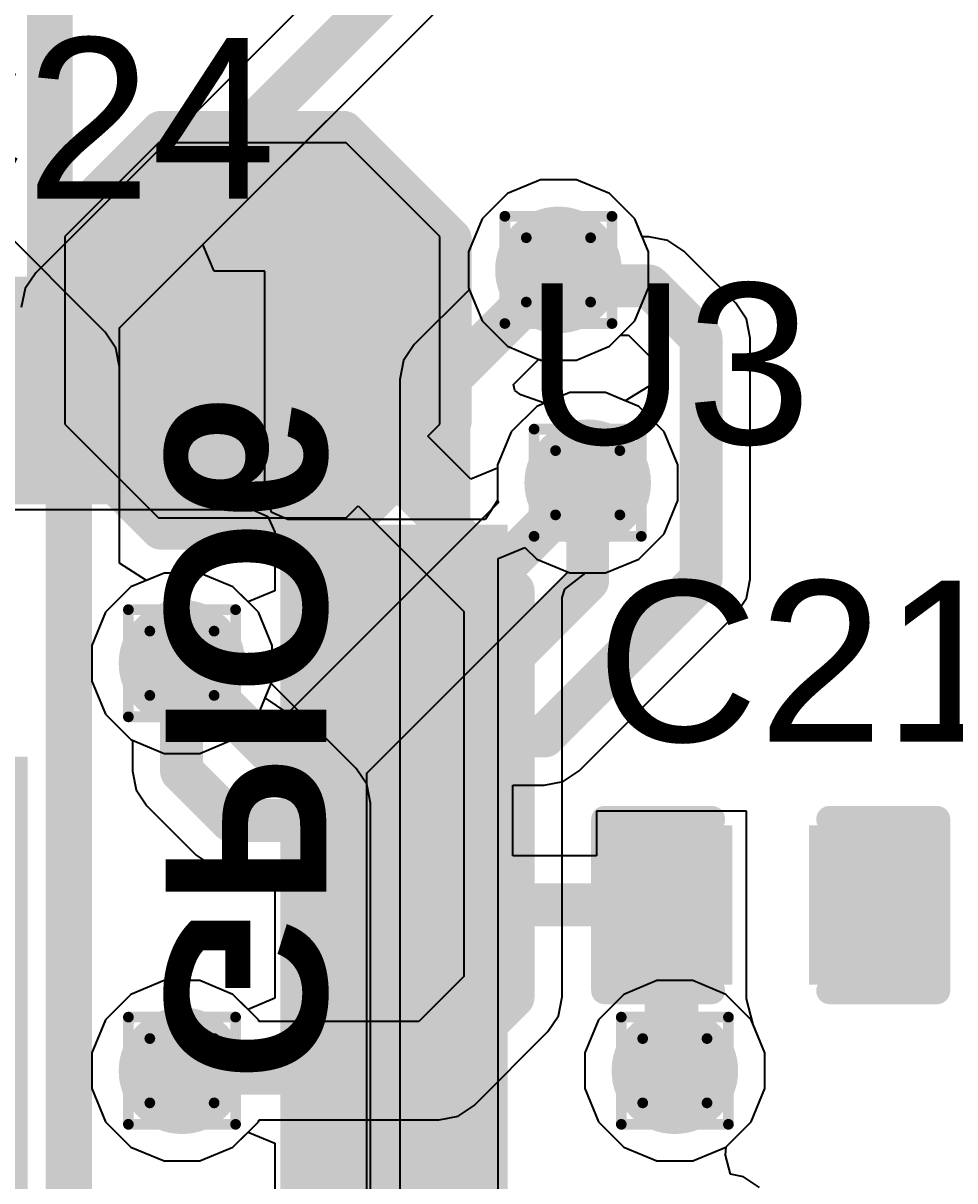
# Model space of a CAD drawing. Header units: inches. Extents: x -6 to 5433, y -4 to 5447.
# Drawn here: x 61.41 to 65.83, y 19.54 to 25.03 of the extents above; entities that cross this region are included whole.
import ezdxf

# ---------------------------------------------------------------- set-up
doc = ezdxf.new("R2010")
doc.units = ezdxf.units.IN
for name, color, linetype in [('Bottom Layer', 5, 'Continuous'), ('Bottom Overlay', 54, 'Continuous'), ('Bottom Paste', 16, 'Continuous'), ('Bottom Solder', 6, 'Continuous'), ('Dimensions', 6, 'Continuous'), ('Drill Drawing', 1, 'Continuous'), ('Ground', 16, 'Continuous'), ('Power', 76, 'Continuous'), ('Top Layer', 1, 'Continuous'), ('Top Overlay', 2, 'Continuous'), ('Top Paste', 8, 'Continuous'), ('Top Solder', 216, 'Continuous'), ('Via Holes', 16, 'Continuous')]:
    doc.layers.add(name, color=color, linetype=linetype)
doc.styles.add('Arial', font='', dxfattribs={"height": 0.2})
doc.styles.add('Arial_Bold', font='', dxfattribs={"height": 0.2})
doc.styles.get('Arial').set_extended_font_data('Arial')
doc.styles.get('Arial_Bold').set_extended_font_data('Arial', bold=True)

msp = doc.modelspace()

# ---------------------------------------------------------------- hatches: boundary and pattern name
at = {"layer": 'Bottom Layer'}
msp.add_hatch(color=5, dxfattribs=at).paths.add_polyline_path([(63.2608, 23.1935), (63.2608, 23.9555), (62.8798, 24.3365), (62.1178, 24.3365), (61.7368, 23.9555), (61.7368, 23.1935), (62.1178, 22.8125), (62.8798, 22.8125)])
h = msp.add_hatch(color=5, dxfattribs=at)
edge = h.paths.add_edge_path()
edge.add_arc((63.9498, 23.8605), 0.3, 0, 360)
h = msp.add_hatch(color=5, dxfattribs=at)
edge = h.paths.add_edge_path()
edge.add_arc((64.0885, 22.8519), 0.3, 0, 360)
h = msp.add_hatch(color=5, dxfattribs=at)
edge = h.paths.add_edge_path()
edge.add_arc((62.1654, 21.9964), 0.3, 0, 360)
h = msp.add_hatch(color=5, dxfattribs=at)
edge = h.paths.add_edge_path()
edge.add_arc((62.1654, 20.0654), 0.3, 0, 360)
h = msp.add_hatch(color=5, dxfattribs=at)
edge = h.paths.add_edge_path()
edge.add_arc((64.5016, 20.0654), 0.3, 0, 360)
at = {"layer": 'Bottom Paste'}
msp.add_hatch(color=16, dxfattribs=at).paths.add_polyline_path([(63.2608, 23.1935), (63.2608, 23.9555), (62.8798, 24.3365), (62.1178, 24.3365), (61.7368, 23.9555), (61.7368, 23.1935), (62.1178, 22.8125), (62.8798, 22.8125)])
at = {"layer": 'Bottom Solder'}
msp.add_hatch(color=6, dxfattribs=at).paths.add_polyline_path([(63.3624, 23.1427), (63.3624, 24.0063), (62.9306, 24.4381), (62.067, 24.4381), (61.6352, 24.0063), (61.6352, 23.1427), (62.067, 22.7109), (62.9306, 22.7109)])
at = {"layer": 'Ground'}
h = msp.add_hatch(color=16, dxfattribs=at)
edge = h.paths.add_edge_path()
edge.add_arc((63.9498, 23.8605), 0.3, 0, 360)
h = msp.add_hatch(color=16, dxfattribs=at)
edge = h.paths.add_edge_path()
edge.add_arc((64.0885, 22.8519), 0.3, 0, 360)
h = msp.add_hatch(color=16, dxfattribs=at)
edge = h.paths.add_edge_path()
edge.add_arc((62.1654, 21.9964), 0.3, 0, 360)
h = msp.add_hatch(color=16, dxfattribs=at)
edge = h.paths.add_edge_path()
edge.add_arc((62.1654, 20.0654), 0.3, 0, 360)
h = msp.add_hatch(color=16, dxfattribs=at)
edge = h.paths.add_edge_path()
edge.add_arc((64.5016, 20.0654), 0.3, 0, 360)
at = {"layer": 'Power'}
h = msp.add_hatch(color=76, dxfattribs=at)
edge = h.paths.add_edge_path()
edge.add_arc((63.9498, 23.8605), 0.3, 0, 360)
h = msp.add_hatch(color=76, dxfattribs=at)
edge = h.paths.add_edge_path()
edge.add_arc((64.0885, 22.8519), 0.3, 0, 360)
h = msp.add_hatch(color=76, dxfattribs=at)
edge = h.paths.add_edge_path()
edge.add_arc((62.1654, 21.9964), 0.3, 0, 360)
h = msp.add_hatch(color=76, dxfattribs=at)
edge = h.paths.add_edge_path()
edge.add_arc((62.1654, 20.0654), 0.3, 0, 360)
h = msp.add_hatch(color=76, dxfattribs=at)
edge = h.paths.add_edge_path()
edge.add_arc((64.5016, 20.0654), 0.3, 0, 360)
at = {"layer": 'Top Layer'}
h = msp.add_hatch(color=1, dxfattribs=at)
edge = h.paths.add_edge_path()
edge.add_arc((63.9498, 23.8605), 0.3, 0, 360)
for points in [[(61.6319, 23.7269), (61.6319, 22.8519), (61.4319, 22.8519), (61.4319, 23.7269)], [(62.0319, 23.7269), (62.0319, 22.8519), (61.8319, 22.8519), (61.8319, 23.7269)], [(62.4319, 23.7269), (62.4319, 22.8519), (62.2319, 22.8519), (62.2319, 23.7269)], [(63.6074, 22.3514), (62.7324, 22.3514), (62.7324, 22.5514), (63.6074, 22.5514)], [(63.6074, 21.9514), (62.7324, 21.9514), (62.7324, 22.1514), (63.6074, 22.1514)], [(63.6074, 21.5514), (62.7324, 21.5514), (62.7324, 21.7514), (63.6074, 21.7514)], [(63.6074, 21.1514), (62.7324, 21.1514), (62.7324, 21.3514), (63.6074, 21.3514)], [(64.7145, 21.1681), (64.7145, 20.5331), (64.2573, 20.5331), (64.2573, 21.1681)], [(65.6543, 21.1681), (65.6543, 20.5331), (65.1971, 20.5331), (65.1971, 21.1681)], [(63.6074, 20.7514), (62.7324, 20.7514), (62.7324, 20.9514), (63.6074, 20.9514)], [(63.6074, 20.3514), (62.7324, 20.3514), (62.7324, 20.5514), (63.6074, 20.5514)], [(63.6074, 19.9514), (62.7324, 19.9514), (62.7324, 20.1514), (63.6074, 20.1514)], [(63.6074, 19.5514), (62.7324, 19.5514), (62.7324, 19.7514), (63.6074, 19.7514)]]:
    msp.add_hatch(color=1, dxfattribs=at).paths.add_polyline_path(points)
h = msp.add_hatch(color=1, dxfattribs=at)
edge = h.paths.add_edge_path()
edge.add_arc((64.0885, 22.8519), 0.3, 0, 360)
h = msp.add_hatch(color=1, dxfattribs=at)
edge = h.paths.add_edge_path()
edge.add_arc((62.1654, 21.9964), 0.3, 0, 360)
h = msp.add_hatch(color=1, dxfattribs=at)
edge = h.paths.add_edge_path()
edge.add_arc((62.1654, 20.0654), 0.3, 0, 360)
h = msp.add_hatch(color=1, dxfattribs=at)
edge = h.paths.add_edge_path()
edge.add_arc((64.5016, 20.0654), 0.3, 0, 360)
at = {"layer": 'Top Paste'}
for points in [[(61.6319, 23.7269), (61.6319, 22.8519), (61.4319, 22.8519), (61.4319, 23.7269)], [(62.0319, 23.7269), (62.0319, 22.8519), (61.8319, 22.8519), (61.8319, 23.7269)], [(62.4319, 23.7269), (62.4319, 22.8519), (62.2319, 22.8519), (62.2319, 23.7269)], [(63.6074, 22.3514), (62.7324, 22.3514), (62.7324, 22.5514), (63.6074, 22.5514)], [(63.6074, 21.9514), (62.7324, 21.9514), (62.7324, 22.1514), (63.6074, 22.1514)], [(63.6074, 21.5514), (62.7324, 21.5514), (62.7324, 21.7514), (63.6074, 21.7514)], [(63.6074, 21.1514), (62.7324, 21.1514), (62.7324, 21.3514), (63.6074, 21.3514)], [(64.7145, 21.1681), (64.7145, 20.5331), (64.2573, 20.5331), (64.2573, 21.1681)], [(65.6543, 21.1681), (65.6543, 20.5331), (65.1971, 20.5331), (65.1971, 21.1681)], [(63.6074, 20.7514), (62.7324, 20.7514), (62.7324, 20.9514), (63.6074, 20.9514)], [(63.6074, 20.3514), (62.7324, 20.3514), (62.7324, 20.5514), (63.6074, 20.5514)], [(63.6074, 19.9514), (62.7324, 19.9514), (62.7324, 20.1514), (63.6074, 20.1514)], [(63.6074, 19.5514), (62.7324, 19.5514), (62.7324, 19.7514), (63.6074, 19.7514)]]:
    msp.add_hatch(color=8, dxfattribs=at).paths.add_polyline_path(points)
at = {"layer": 'Top Solder'}
for points in [[(61.7335, 23.8285), (61.7335, 22.7503), (61.3303, 22.7503), (61.3303, 23.8285)], [(62.1335, 23.8285), (62.1335, 22.7503), (61.7303, 22.7503), (61.7303, 23.8285)], [(62.5335, 23.8285), (62.5335, 22.7503), (62.1303, 22.7503), (62.1303, 23.8285)], [(63.709, 22.2498), (62.6308, 22.2498), (62.6308, 22.653), (63.709, 22.653)], [(63.709, 21.8498), (62.6308, 21.8498), (62.6308, 22.253), (63.709, 22.253)], [(63.709, 21.4498), (62.6308, 21.4498), (62.6308, 21.853), (63.709, 21.853)], [(61.4335, 18.1498), (58.0303, 18.1498), (58.0303, 21.553), (61.4335, 21.553)], [(63.709, 21.0498), (62.6308, 21.0498), (62.6308, 21.453), (63.709, 21.453)], [(64.7745, 21.2281), (64.7745, 20.4731), (64.1973, 20.4731), (64.1973, 21.2281)], [(65.7143, 21.2281), (65.7143, 20.4731), (65.1371, 20.4731), (65.1371, 21.2281)], [(63.709, 20.6498), (62.6308, 20.6498), (62.6308, 21.053), (63.709, 21.053)], [(63.709, 20.2498), (62.6308, 20.2498), (62.6308, 20.653), (63.709, 20.653)], [(63.709, 19.8498), (62.6308, 19.8498), (62.6308, 20.253), (63.709, 20.253)], [(63.709, 19.4498), (62.6308, 19.4498), (62.6308, 19.853), (63.709, 19.853)]]:
    msp.add_hatch(color=216, dxfattribs=at).paths.add_polyline_path(points)
at = {"layer": 'Via Holes'}
h = msp.add_hatch(color=7, dxfattribs=at)
edge = h.paths.add_edge_path()
edge.add_arc((63.9498, 23.8605), 0.15, 0, 360)
h = msp.add_hatch(color=7, dxfattribs=at)
edge = h.paths.add_edge_path()
edge.add_arc((64.0885, 22.8519), 0.15, 0, 360)
h = msp.add_hatch(color=7, dxfattribs=at)
edge = h.paths.add_edge_path()
edge.add_arc((62.1654, 21.9964), 0.15, 0, 360)
h = msp.add_hatch(color=7, dxfattribs=at)
edge = h.paths.add_edge_path()
edge.add_arc((62.1654, 20.0654), 0.15, 0, 360)
h = msp.add_hatch(color=7, dxfattribs=at)
edge = h.paths.add_edge_path()
edge.add_arc((64.5016, 20.0654), 0.15, 0, 360)

# ---------------------------------------------------------------- linework, layer by layer
at = {"layer": 'Bottom Layer'}
for p, q in [((62.0543, 24.4635), (61.6098, 24.019)), ((62.9433, 24.4635), (62.0543, 24.4635)), ((63.3878, 24.019), (62.9433, 24.4635)), ((63.8649, 24.2875), (63.7079, 24.2225)), ((64.0347, 24.2875), (63.8649, 24.2875)), ((64.1917, 24.2225), (64.0347, 24.2875)), ((63.7079, 24.2225), (63.5878, 24.1024)), ((64.3118, 24.1024), (64.1917, 24.2225)), ((63.5878, 24.1024), (63.5228, 23.9455)), ((64.3768, 23.9455), (64.3118, 24.1024)), ((61.6098, 24.019), (61.6098, 23.13)), ((63.3878, 23.13), (63.3878, 24.019)), ((63.5228, 23.9455), (63.5228, 23.7756)), ((64.3768, 23.7756), (64.3768, 23.9455)), ((63.5228, 23.7756), (63.5878, 23.6187)), ((64.3118, 23.6187), (64.3768, 23.7756)), ((63.5878, 23.6187), (63.7079, 23.4986)), ((64.1917, 23.4986), (64.3118, 23.6187)), ((63.7079, 23.4986), (63.8649, 23.4335)), ((64.0347, 23.4335), (64.1917, 23.4986)), ((63.8649, 23.4335), (64.0347, 23.4335)), ((64.0036, 23.2789), (63.8466, 23.2139)), ((64.1734, 23.2789), (64.0036, 23.2789)), ((64.3304, 23.2139), (64.1734, 23.2789)), ((63.8466, 23.2139), (63.7265, 23.0938)), ((64.4505, 23.0938), (64.3304, 23.2139)), ((61.6098, 23.13), (62.0543, 22.6855)), ((63.3303, 23.0726), (63.3878, 23.13)), ((63.5345, 22.8684), (63.3303, 23.0726)), ((63.7265, 23.0938), (63.6615, 22.9369)), ((64.5155, 22.9369), (64.4505, 23.0938)), ((63.6615, 22.9369), (63.6615, 22.921)), ((64.5155, 22.767), (64.5155, 22.9369)), ((63.6615, 22.921), (63.5345, 22.8684)), ((62.9433, 22.6855), (63.0007, 22.743)), ((63.0007, 22.743), (63.502, 22.2417)), ((64.4505, 22.6101), (64.5155, 22.767)), ((62.0543, 22.6855), (62.9433, 22.6855)), ((64.3304, 22.4899), (64.4505, 22.6101)), ((64.1734, 22.4249), (64.3304, 22.4899)), ((62.0804, 22.4234), (61.9235, 22.3584)), ((62.2503, 22.4234), (62.0804, 22.4234)), ((62.4072, 22.3584), (62.2503, 22.4234)), ((63.9802, 22.3476), (64.0804, 22.4249)), ((64.0804, 22.4249), (64.1734, 22.4249)), ((61.9235, 22.3584), (61.8034, 22.2383)), ((62.5274, 22.2383), (62.4072, 22.3584)), ((63.9681, 22.3076), (63.9802, 22.3476)), ((63.9681, 20.4155), (63.9681, 22.3076)), ((61.8034, 22.2383), (61.7384, 22.0813)), ((62.5924, 22.0813), (62.5274, 22.2383)), ((63.502, 22.2417), (63.502, 20.512)), ((61.7384, 22.0813), (61.7384, 21.9115)), ((62.5924, 21.9115), (62.5924, 22.0813)), ((61.7384, 21.9115), (61.8034, 21.7545)), ((62.5274, 21.7545), (62.5924, 21.9115)), ((61.8034, 21.7545), (61.9235, 21.6344)), ((62.4072, 21.6344), (62.5274, 21.7545)), ((61.9235, 21.6344), (62.0804, 21.5694)), ((62.2503, 21.5694), (62.4072, 21.6344)), ((62.0804, 21.5694), (62.2503, 21.5694)), ((62.0804, 20.4924), (61.9235, 20.4274)), ((62.2503, 20.4924), (62.0804, 20.4924)), ((62.4072, 20.4274), (62.2503, 20.4924)), ((63.502, 20.512), (63.2884, 20.2985)), ((64.4167, 20.4924), (64.2597, 20.4274)), ((64.5865, 20.4924), (64.4167, 20.4924)), ((64.7435, 20.4274), (64.5865, 20.4924)), ((61.9235, 20.4274), (61.8034, 20.3073)), ((62.5274, 20.3073), (62.4072, 20.4274)), ((63.9504, 20.3263), (63.9681, 20.4155)), ((64.2597, 20.4274), (64.1396, 20.3073)), ((64.8636, 20.3073), (64.7435, 20.4274)), ((61.8034, 20.3073), (61.7384, 20.1504)), ((62.531, 20.2985), (62.5274, 20.3073)), ((63.8998, 20.2507), (63.9504, 20.3263)), ((64.1396, 20.3073), (64.0746, 20.1504)), ((64.9286, 20.1504), (64.8636, 20.3073)), ((63.2884, 20.2985), (62.531, 20.2985)), ((63.5498, 19.9006), (63.8998, 20.2507)), ((61.7384, 20.1504), (61.7384, 19.9805)), ((64.0746, 20.1504), (64.0746, 19.9805)), ((64.9286, 19.9805), (64.9286, 20.1504)), ((61.7384, 19.9805), (61.8034, 19.8236)), ((64.0746, 19.9805), (64.1396, 19.8236)), ((64.8636, 19.8236), (64.9286, 19.9805)), ((63.4742, 19.8501), (63.5498, 19.9006)), ((61.8034, 19.8236), (61.9235, 19.7034)), ((62.4072, 19.7034), (62.5274, 19.8236)), ((62.5274, 19.8236), (62.531, 19.8323)), ((62.531, 19.8323), (63.385, 19.8323)), ((63.385, 19.8323), (63.4742, 19.8501)), ((64.1396, 19.8236), (64.2597, 19.7034)), ((64.7435, 19.7034), (64.8636, 19.8236)), ((61.9235, 19.7034), (62.0804, 19.6384)), ((62.2503, 19.6384), (62.4072, 19.7034)), ((64.2597, 19.7034), (64.4167, 19.6384)), ((64.5865, 19.6384), (64.7435, 19.7034)), ((62.0804, 19.6384), (62.2503, 19.6384)), ((64.4167, 19.6384), (64.5865, 19.6384))]:
    msp.add_line(p, q, dxfattribs=at)
for points in [[(62.4988, 23.5745, 0.2032, 0.2032, 0), (63.735, 22.3383, 0.2032, 0.2032, 0)], [(63.735, 20.4155, 0.2032, 0.2032, 0), (63.735, 22.3383, 0.2032, 0.2032, 0)], [(63.385, 20.0654, 0.2032, 0.2032, 0), (63.735, 20.4155, 0.2032, 0.2032, 0)], [(62.1654, 20.0654, 0.2032, 0.2032, 0), (63.385, 20.0654, 0.2032, 0.2032, 0)]]:
    msp.add_lwpolyline(points, format="xyseb", dxfattribs=at)
for points in [[(62.448, 23.5745, 0.1016, 0.1016, 1), (62.5496, 23.5745, 0.1016, 0.1016, 1)], [(63.6842, 22.3383, 0.1016, 0.1016, 1), (63.7858, 22.3383, 0.1016, 0.1016, 1)], [(63.6842, 22.3383, 0.1016, 0.1016, 1), (63.7858, 22.3383, 0.1016, 0.1016, 1)], [(63.6842, 20.4155, 0.1016, 0.1016, 1), (63.7858, 20.4155, 0.1016, 0.1016, 1)], [(63.6842, 20.4155, 0.1016, 0.1016, 1), (63.7858, 20.4155, 0.1016, 0.1016, 1)], [(62.1146, 20.0654, 0.1016, 0.1016, 1), (62.2162, 20.0654, 0.1016, 0.1016, 1)], [(63.3342, 20.0654, 0.1016, 0.1016, 1), (63.4358, 20.0654, 0.1016, 0.1016, 1)], [(63.3342, 20.0654, 0.1016, 0.1016, 1), (63.4358, 20.0654, 0.1016, 0.1016, 1)]]:
    msp.add_lwpolyline(points, format="xyseb", close=True, dxfattribs=at)
at = {"layer": 'Bottom Overlay'}
for points in [[(61.559, 24.0063, 0.2, 0.2, 0), (62.067, 24.5143, 0.2, 0.2, 0)], [(62.067, 24.5143, 0.2, 0.2, 0), (62.9306, 24.5143, 0.2, 0.2, 0)], [(62.9306, 24.5143, 0.2, 0.2, 0), (63.4386, 24.0063, 0.2, 0.2, 0)], [(61.559, 23.1427, 0.2, 0.2, 0), (61.559, 24.0063, 0.2, 0.2, 0)], [(63.4386, 23.1427, 0.2, 0.2, 0), (63.4386, 24.0063, 0.2, 0.2, 0)], [(61.559, 23.1427, 0.2, 0.2, 0), (62.067, 22.6347, 0.2, 0.2, 0)], [(62.9306, 22.6347, 0.2, 0.2, 0), (63.4386, 23.1427, 0.2, 0.2, 0)], [(62.067, 22.6347, 0.2, 0.2, 0), (62.9306, 22.6347, 0.2, 0.2, 0)]]:
    msp.add_lwpolyline(points, format="xyseb", dxfattribs=at)
for points in [[(62.017, 24.5143, 0.1, 0.1, 1), (62.117, 24.5143, 0.1, 0.1, 1)], [(62.017, 24.5143, 0.1, 0.1, 1), (62.117, 24.5143, 0.1, 0.1, 1)], [(62.8806, 24.5143, 0.1, 0.1, 1), (62.9806, 24.5143, 0.1, 0.1, 1)], [(62.8806, 24.5143, 0.1, 0.1, 1), (62.9806, 24.5143, 0.1, 0.1, 1)], [(61.509, 24.0063, 0.1, 0.1, 1), (61.609, 24.0063, 0.1, 0.1, 1)], [(61.509, 24.0063, 0.1, 0.1, 1), (61.609, 24.0063, 0.1, 0.1, 1)], [(63.3886, 24.0063, 0.1, 0.1, 1), (63.4886, 24.0063, 0.1, 0.1, 1)], [(63.3886, 24.0063, 0.1, 0.1, 1), (63.4886, 24.0063, 0.1, 0.1, 1)], [(61.509, 23.1427, 0.1, 0.1, 1), (61.609, 23.1427, 0.1, 0.1, 1)], [(61.509, 23.1427, 0.1, 0.1, 1), (61.609, 23.1427, 0.1, 0.1, 1)], [(63.3886, 23.1427, 0.1, 0.1, 1), (63.4886, 23.1427, 0.1, 0.1, 1)], [(63.3886, 23.1427, 0.1, 0.1, 1), (63.4886, 23.1427, 0.1, 0.1, 1)], [(62.017, 22.6347, 0.1, 0.1, 1), (62.117, 22.6347, 0.1, 0.1, 1)], [(62.017, 22.6347, 0.1, 0.1, 1), (62.117, 22.6347, 0.1, 0.1, 1)], [(62.8806, 22.6347, 0.1, 0.1, 1), (62.9806, 22.6347, 0.1, 0.1, 1)], [(62.8806, 22.6347, 0.1, 0.1, 1), (62.9806, 22.6347, 0.1, 0.1, 1)]]:
    msp.add_lwpolyline(points, format="xyseb", close=True, dxfattribs=at)
at = {"layer": 'Dimensions'}
msp.add_lwpolyline([(61.5832, 0.9965, 0.127, 0.127, 0), (61.5832, 29.995, 0.127, 0.127, 0)], format="xyseb", dxfattribs=at)
at = {"layer": 'Drill Drawing'}
for points in [[(63.6958, 24.1145, 0.0508, 0.0508, 0), (64.2038, 24.1145, 0.0508, 0.0508, 0)], [(63.6958, 23.6065, 0.0508, 0.0508, 0), (63.6958, 24.1145, 0.0508, 0.0508, 0)], [(64.2038, 23.6065, 0.0508, 0.0508, 0), (64.2038, 24.1145, 0.0508, 0.0508, 0)], [(63.7974, 24.0129, 0.0508, 0.0508, 0), (64.1022, 24.0129, 0.0508, 0.0508, 0)], [(63.7974, 23.7081, 0.0508, 0.0508, 0), (63.7974, 24.0129, 0.0508, 0.0508, 0)], [(64.1022, 23.7081, 0.0508, 0.0508, 0), (64.1022, 24.0129, 0.0508, 0.0508, 0)], [(63.7974, 23.7081, 0.0508, 0.0508, 0), (64.1022, 23.7081, 0.0508, 0.0508, 0)], [(63.6958, 23.6065, 0.0508, 0.0508, 0), (64.2038, 23.6065, 0.0508, 0.0508, 0)], [(63.8345, 23.1059, 0.0508, 0.0508, 0), (64.3425, 23.1059, 0.0508, 0.0508, 0)], [(63.8345, 22.5979, 0.0508, 0.0508, 0), (63.8345, 23.1059, 0.0508, 0.0508, 0)], [(64.3425, 22.5979, 0.0508, 0.0508, 0), (64.3425, 23.1059, 0.0508, 0.0508, 0)], [(63.9361, 23.0043, 0.0508, 0.0508, 0), (64.2409, 23.0043, 0.0508, 0.0508, 0)], [(63.9361, 22.6995, 0.0508, 0.0508, 0), (63.9361, 23.0043, 0.0508, 0.0508, 0)], [(64.2409, 22.6995, 0.0508, 0.0508, 0), (64.2409, 23.0043, 0.0508, 0.0508, 0)], [(63.9361, 22.6995, 0.0508, 0.0508, 0), (64.2409, 22.6995, 0.0508, 0.0508, 0)], [(63.8345, 22.5979, 0.0508, 0.0508, 0), (64.3425, 22.5979, 0.0508, 0.0508, 0)], [(61.9114, 22.2504, 0.0508, 0.0508, 0), (62.4194, 22.2504, 0.0508, 0.0508, 0)], [(61.9114, 21.7424, 0.0508, 0.0508, 0), (61.9114, 22.2504, 0.0508, 0.0508, 0)], [(62.4194, 21.7424, 0.0508, 0.0508, 0), (62.4194, 22.2504, 0.0508, 0.0508, 0)], [(62.013, 22.1488, 0.0508, 0.0508, 0), (62.3178, 22.1488, 0.0508, 0.0508, 0)], [(62.013, 21.844, 0.0508, 0.0508, 0), (62.013, 22.1488, 0.0508, 0.0508, 0)], [(62.3178, 21.844, 0.0508, 0.0508, 0), (62.3178, 22.1488, 0.0508, 0.0508, 0)], [(62.013, 21.844, 0.0508, 0.0508, 0), (62.3178, 21.844, 0.0508, 0.0508, 0)], [(61.9114, 21.7424, 0.0508, 0.0508, 0), (62.4194, 21.7424, 0.0508, 0.0508, 0)], [(61.9114, 20.3194, 0.0508, 0.0508, 0), (62.4194, 20.3194, 0.0508, 0.0508, 0)], [(61.9114, 19.8114, 0.0508, 0.0508, 0), (61.9114, 20.3194, 0.0508, 0.0508, 0)], [(62.4194, 19.8114, 0.0508, 0.0508, 0), (62.4194, 20.3194, 0.0508, 0.0508, 0)], [(64.2476, 20.3194, 0.0508, 0.0508, 0), (64.7556, 20.3194, 0.0508, 0.0508, 0)], [(64.2476, 19.8114, 0.0508, 0.0508, 0), (64.2476, 20.3194, 0.0508, 0.0508, 0)], [(64.7556, 19.8114, 0.0508, 0.0508, 0), (64.7556, 20.3194, 0.0508, 0.0508, 0)], [(62.013, 20.2178, 0.0508, 0.0508, 0), (62.3178, 20.2178, 0.0508, 0.0508, 0)], [(62.013, 19.913, 0.0508, 0.0508, 0), (62.013, 20.2178, 0.0508, 0.0508, 0)], [(62.3178, 19.913, 0.0508, 0.0508, 0), (62.3178, 20.2178, 0.0508, 0.0508, 0)], [(64.3492, 20.2178, 0.0508, 0.0508, 0), (64.654, 20.2178, 0.0508, 0.0508, 0)], [(64.3492, 19.913, 0.0508, 0.0508, 0), (64.3492, 20.2178, 0.0508, 0.0508, 0)], [(64.654, 19.913, 0.0508, 0.0508, 0), (64.654, 20.2178, 0.0508, 0.0508, 0)], [(62.013, 19.913, 0.0508, 0.0508, 0), (62.3178, 19.913, 0.0508, 0.0508, 0)], [(64.3492, 19.913, 0.0508, 0.0508, 0), (64.654, 19.913, 0.0508, 0.0508, 0)], [(61.9114, 19.8114, 0.0508, 0.0508, 0), (62.4194, 19.8114, 0.0508, 0.0508, 0)], [(64.2476, 19.8114, 0.0508, 0.0508, 0), (64.7556, 19.8114, 0.0508, 0.0508, 0)]]:
    msp.add_lwpolyline(points, format="xyseb", dxfattribs=at)
for points in [[(63.6831, 24.1145, 0.0254, 0.0254, 1), (63.7085, 24.1145, 0.0254, 0.0254, 1)], [(63.6831, 24.1145, 0.0254, 0.0254, 1), (63.7085, 24.1145, 0.0254, 0.0254, 1)], [(64.1911, 24.1145, 0.0254, 0.0254, 1), (64.2165, 24.1145, 0.0254, 0.0254, 1)], [(64.1911, 24.1145, 0.0254, 0.0254, 1), (64.2165, 24.1145, 0.0254, 0.0254, 1)], [(63.7847, 24.0129, 0.0254, 0.0254, 1), (63.8101, 24.0129, 0.0254, 0.0254, 1)], [(63.7847, 24.0129, 0.0254, 0.0254, 1), (63.8101, 24.0129, 0.0254, 0.0254, 1)], [(64.0895, 24.0129, 0.0254, 0.0254, 1), (64.1149, 24.0129, 0.0254, 0.0254, 1)], [(64.0895, 24.0129, 0.0254, 0.0254, 1), (64.1149, 24.0129, 0.0254, 0.0254, 1)], [(63.7847, 23.7081, 0.0254, 0.0254, 1), (63.8101, 23.7081, 0.0254, 0.0254, 1)], [(63.7847, 23.7081, 0.0254, 0.0254, 1), (63.8101, 23.7081, 0.0254, 0.0254, 1)], [(64.0895, 23.7081, 0.0254, 0.0254, 1), (64.1149, 23.7081, 0.0254, 0.0254, 1)], [(64.0895, 23.7081, 0.0254, 0.0254, 1), (64.1149, 23.7081, 0.0254, 0.0254, 1)], [(63.6831, 23.6065, 0.0254, 0.0254, 1), (63.7085, 23.6065, 0.0254, 0.0254, 1)], [(63.6831, 23.6065, 0.0254, 0.0254, 1), (63.7085, 23.6065, 0.0254, 0.0254, 1)], [(64.1911, 23.6065, 0.0254, 0.0254, 1), (64.2165, 23.6065, 0.0254, 0.0254, 1)], [(64.1911, 23.6065, 0.0254, 0.0254, 1), (64.2165, 23.6065, 0.0254, 0.0254, 1)], [(63.8218, 23.1059, 0.0254, 0.0254, 1), (63.8472, 23.1059, 0.0254, 0.0254, 1)], [(63.8218, 23.1059, 0.0254, 0.0254, 1), (63.8472, 23.1059, 0.0254, 0.0254, 1)], [(64.3298, 23.1059, 0.0254, 0.0254, 1), (64.3552, 23.1059, 0.0254, 0.0254, 1)], [(64.3298, 23.1059, 0.0254, 0.0254, 1), (64.3552, 23.1059, 0.0254, 0.0254, 1)], [(63.9234, 23.0043, 0.0254, 0.0254, 1), (63.9488, 23.0043, 0.0254, 0.0254, 1)], [(63.9234, 23.0043, 0.0254, 0.0254, 1), (63.9488, 23.0043, 0.0254, 0.0254, 1)], [(64.2282, 23.0043, 0.0254, 0.0254, 1), (64.2536, 23.0043, 0.0254, 0.0254, 1)], [(64.2282, 23.0043, 0.0254, 0.0254, 1), (64.2536, 23.0043, 0.0254, 0.0254, 1)], [(63.9234, 22.6995, 0.0254, 0.0254, 1), (63.9488, 22.6995, 0.0254, 0.0254, 1)], [(63.9234, 22.6995, 0.0254, 0.0254, 1), (63.9488, 22.6995, 0.0254, 0.0254, 1)], [(64.2282, 22.6995, 0.0254, 0.0254, 1), (64.2536, 22.6995, 0.0254, 0.0254, 1)], [(64.2282, 22.6995, 0.0254, 0.0254, 1), (64.2536, 22.6995, 0.0254, 0.0254, 1)], [(63.8218, 22.5979, 0.0254, 0.0254, 1), (63.8472, 22.5979, 0.0254, 0.0254, 1)], [(63.8218, 22.5979, 0.0254, 0.0254, 1), (63.8472, 22.5979, 0.0254, 0.0254, 1)], [(64.3298, 22.5979, 0.0254, 0.0254, 1), (64.3552, 22.5979, 0.0254, 0.0254, 1)], [(64.3298, 22.5979, 0.0254, 0.0254, 1), (64.3552, 22.5979, 0.0254, 0.0254, 1)], [(61.8987, 22.2504, 0.0254, 0.0254, 1), (61.9241, 22.2504, 0.0254, 0.0254, 1)], [(61.8987, 22.2504, 0.0254, 0.0254, 1), (61.9241, 22.2504, 0.0254, 0.0254, 1)], [(62.4067, 22.2504, 0.0254, 0.0254, 1), (62.4321, 22.2504, 0.0254, 0.0254, 1)], [(62.4067, 22.2504, 0.0254, 0.0254, 1), (62.4321, 22.2504, 0.0254, 0.0254, 1)], [(62.0003, 22.1488, 0.0254, 0.0254, 1), (62.0257, 22.1488, 0.0254, 0.0254, 1)], [(62.0003, 22.1488, 0.0254, 0.0254, 1), (62.0257, 22.1488, 0.0254, 0.0254, 1)], [(62.3051, 22.1488, 0.0254, 0.0254, 1), (62.3305, 22.1488, 0.0254, 0.0254, 1)], [(62.3051, 22.1488, 0.0254, 0.0254, 1), (62.3305, 22.1488, 0.0254, 0.0254, 1)], [(62.0003, 21.844, 0.0254, 0.0254, 1), (62.0257, 21.844, 0.0254, 0.0254, 1)], [(62.0003, 21.844, 0.0254, 0.0254, 1), (62.0257, 21.844, 0.0254, 0.0254, 1)], [(62.3051, 21.844, 0.0254, 0.0254, 1), (62.3305, 21.844, 0.0254, 0.0254, 1)], [(62.3051, 21.844, 0.0254, 0.0254, 1), (62.3305, 21.844, 0.0254, 0.0254, 1)], [(61.8987, 21.7424, 0.0254, 0.0254, 1), (61.9241, 21.7424, 0.0254, 0.0254, 1)], [(61.8987, 21.7424, 0.0254, 0.0254, 1), (61.9241, 21.7424, 0.0254, 0.0254, 1)], [(62.4067, 21.7424, 0.0254, 0.0254, 1), (62.4321, 21.7424, 0.0254, 0.0254, 1)], [(62.4067, 21.7424, 0.0254, 0.0254, 1), (62.4321, 21.7424, 0.0254, 0.0254, 1)], [(61.8987, 20.3194, 0.0254, 0.0254, 1), (61.9241, 20.3194, 0.0254, 0.0254, 1)], [(61.8987, 20.3194, 0.0254, 0.0254, 1), (61.9241, 20.3194, 0.0254, 0.0254, 1)], [(62.4067, 20.3194, 0.0254, 0.0254, 1), (62.4321, 20.3194, 0.0254, 0.0254, 1)], [(62.4067, 20.3194, 0.0254, 0.0254, 1), (62.4321, 20.3194, 0.0254, 0.0254, 1)], [(64.2349, 20.3194, 0.0254, 0.0254, 1), (64.2603, 20.3194, 0.0254, 0.0254, 1)], [(64.2349, 20.3194, 0.0254, 0.0254, 1), (64.2603, 20.3194, 0.0254, 0.0254, 1)], [(64.7429, 20.3194, 0.0254, 0.0254, 1), (64.7683, 20.3194, 0.0254, 0.0254, 1)], [(64.7429, 20.3194, 0.0254, 0.0254, 1), (64.7683, 20.3194, 0.0254, 0.0254, 1)], [(62.0003, 20.2178, 0.0254, 0.0254, 1), (62.0257, 20.2178, 0.0254, 0.0254, 1)], [(62.0003, 20.2178, 0.0254, 0.0254, 1), (62.0257, 20.2178, 0.0254, 0.0254, 1)], [(62.3051, 20.2178, 0.0254, 0.0254, 1), (62.3305, 20.2178, 0.0254, 0.0254, 1)], [(62.3051, 20.2178, 0.0254, 0.0254, 1), (62.3305, 20.2178, 0.0254, 0.0254, 1)], [(64.3365, 20.2178, 0.0254, 0.0254, 1), (64.3619, 20.2178, 0.0254, 0.0254, 1)], [(64.3365, 20.2178, 0.0254, 0.0254, 1), (64.3619, 20.2178, 0.0254, 0.0254, 1)], [(64.6413, 20.2178, 0.0254, 0.0254, 1), (64.6667, 20.2178, 0.0254, 0.0254, 1)], [(64.6413, 20.2178, 0.0254, 0.0254, 1), (64.6667, 20.2178, 0.0254, 0.0254, 1)], [(62.0003, 19.913, 0.0254, 0.0254, 1), (62.0257, 19.913, 0.0254, 0.0254, 1)], [(62.0003, 19.913, 0.0254, 0.0254, 1), (62.0257, 19.913, 0.0254, 0.0254, 1)], [(62.3051, 19.913, 0.0254, 0.0254, 1), (62.3305, 19.913, 0.0254, 0.0254, 1)], [(62.3051, 19.913, 0.0254, 0.0254, 1), (62.3305, 19.913, 0.0254, 0.0254, 1)], [(64.3365, 19.913, 0.0254, 0.0254, 1), (64.3619, 19.913, 0.0254, 0.0254, 1)], [(64.3365, 19.913, 0.0254, 0.0254, 1), (64.3619, 19.913, 0.0254, 0.0254, 1)], [(64.6413, 19.913, 0.0254, 0.0254, 1), (64.6667, 19.913, 0.0254, 0.0254, 1)], [(64.6413, 19.913, 0.0254, 0.0254, 1), (64.6667, 19.913, 0.0254, 0.0254, 1)], [(61.8987, 19.8114, 0.0254, 0.0254, 1), (61.9241, 19.8114, 0.0254, 0.0254, 1)], [(61.8987, 19.8114, 0.0254, 0.0254, 1), (61.9241, 19.8114, 0.0254, 0.0254, 1)], [(62.4067, 19.8114, 0.0254, 0.0254, 1), (62.4321, 19.8114, 0.0254, 0.0254, 1)], [(62.4067, 19.8114, 0.0254, 0.0254, 1), (62.4321, 19.8114, 0.0254, 0.0254, 1)], [(64.2349, 19.8114, 0.0254, 0.0254, 1), (64.2603, 19.8114, 0.0254, 0.0254, 1)], [(64.2349, 19.8114, 0.0254, 0.0254, 1), (64.2603, 19.8114, 0.0254, 0.0254, 1)], [(64.7429, 19.8114, 0.0254, 0.0254, 1), (64.7683, 19.8114, 0.0254, 0.0254, 1)], [(64.7429, 19.8114, 0.0254, 0.0254, 1), (64.7683, 19.8114, 0.0254, 0.0254, 1)]]:
    msp.add_lwpolyline(points, format="xyseb", close=True, dxfattribs=at)
at = {"layer": 'Ground'}
for p, q in [((63.146, 25.5214), (61.4719, 23.8474)), ((61.8698, 23.586), (63.5659, 25.2821)), ((63.8649, 24.2875), (63.7079, 24.2225)), ((64.0347, 24.2875), (63.8649, 24.2875)), ((64.1917, 24.2225), (64.0347, 24.2875)), ((63.7079, 24.2225), (63.5878, 24.1024)), ((64.3118, 24.1024), (64.1917, 24.2225)), ((63.5878, 24.1024), (63.5228, 23.9455)), ((64.3768, 23.9455), (64.3118, 24.1024)), ((63.5228, 23.9455), (63.5228, 23.7756)), ((64.3768, 23.7756), (64.3768, 23.9455)), ((61.4719, 23.8474), (61.4214, 23.7717)), ((61.4214, 23.7717), (61.4037, 23.6825)), ((63.5264, 23.7668), (63.266, 23.5064)), ((63.5228, 23.7756), (63.5264, 23.7668)), ((64.3118, 23.6187), (64.3768, 23.7756)), ((64.1917, 23.4986), (64.3118, 23.6187)), ((61.8698, 22.4707), (61.8698, 23.586)), ((63.266, 23.5064), (63.2155, 23.4307)), ((64.0347, 23.4335), (64.1917, 23.4986)), ((63.2155, 23.4307), (63.1977, 23.3415)), ((63.7369, 23.318), (63.8561, 23.4372)), ((63.8561, 23.4372), (63.8649, 23.4335)), ((63.8649, 23.4335), (64.0347, 23.4335)), ((63.1977, 23.3415), (63.1977, 12.7309)), ((63.7425, 23.2894), (63.7369, 23.318)), ((63.7708, 23.269), (63.7425, 23.2894)), ((63.884, 23.2294), (63.7708, 23.269)), ((64.0036, 23.2789), (63.884, 23.2294)), ((64.1734, 23.2789), (64.0036, 23.2789)), ((64.3304, 23.2139), (64.1734, 23.2789)), ((64.4505, 23.0938), (64.3304, 23.2139)), ((64.5155, 22.9369), (64.4505, 23.0938)), ((64.5155, 22.767), (64.5155, 22.9369)), ((64.4505, 22.6101), (64.5155, 22.767)), ((64.3304, 22.4899), (64.4505, 22.6101)), ((63.6639, 22.4931), (63.7909, 22.5457)), ((63.7909, 22.5457), (63.8466, 22.4899)), ((61.9968, 22.3888), (61.8698, 22.4707)), ((63.6639, 18.7688), (63.6639, 22.4931)), ((63.8466, 22.4899), (64.0036, 22.4249)), ((64.1734, 22.4249), (64.3304, 22.4899)), ((62.0804, 22.4234), (61.9968, 22.3888)), ((62.2503, 22.4234), (62.0804, 22.4234)), ((62.4072, 22.3584), (62.2503, 22.4234)), ((64.0036, 22.4249), (64.1734, 22.4249)), ((62.5274, 22.2383), (62.4072, 22.3584)), ((62.5924, 22.0813), (62.5274, 22.2383)), ((62.5924, 21.9115), (62.5924, 22.0813)), ((62.5881, 21.9011), (62.5924, 21.9115)), ((62.9908, 21.4984), (62.5881, 21.9011)), ((63.0413, 21.4227), (62.9908, 21.4984)), ((63.0591, 21.3336), (63.0413, 21.4227)), ((63.0591, 12.7959), (63.0591, 21.3336)), ((64.4167, 20.4924), (64.2597, 20.4274)), ((64.5865, 20.4924), (64.4167, 20.4924)), ((64.7435, 20.4274), (64.5865, 20.4924)), ((64.2597, 20.4274), (64.1396, 20.3073)), ((64.8636, 20.3073), (64.7435, 20.4274)), ((64.1396, 20.3073), (64.0746, 20.1504)), ((64.9286, 20.1504), (64.8636, 20.3073)), ((64.0746, 20.1504), (64.0746, 19.9805)), ((64.9286, 19.9805), (64.9286, 20.1504)), ((64.0746, 19.9805), (64.1396, 19.8236)), ((64.8636, 19.8236), (64.9286, 19.9805)), ((64.1396, 19.8236), (64.2597, 19.7034)), ((64.7435, 19.7034), (64.8636, 19.8236)), ((64.2597, 19.7034), (64.4167, 19.6384)), ((64.5865, 19.6384), (64.7435, 19.7034)), ((64.4167, 19.6384), (64.5865, 19.6384))]:
    msp.add_line(p, q, dxfattribs=at)
for points in [[(61.6368, 23.6825, 0.2032, 0.2032, 0), (63.4694, 25.5152, 0.2032, 0.2032, 0)], [(63.4308, 23.3415, 0.2032, 0.2032, 0), (63.9498, 23.8605, 0.2032, 0.2032, 0)], [(61.6368, 17.8054, 0.2032, 0.2032, 0), (61.6368, 23.6825, 0.2032, 0.2032, 0)], [(63.4308, 12.5255, 0.2032, 0.2032, 0), (63.4308, 23.3415, 0.2032, 0.2032, 0)], [(62.1654, 21.9942, 0.2032, 0.2032, 0), (62.1654, 21.9964, 0.2032, 0.2032, 0)], [(62.1654, 21.9942, 0.2032, 0.2032, 0), (62.826, 21.3336, 0.2032, 0.2032, 0)], [(62.826, 12.6683, 0.2032, 0.2032, 0), (62.826, 21.3336, 0.2032, 0.2032, 0)]]:
    msp.add_lwpolyline(points, format="xyseb", dxfattribs=at)
for points in [[(63.899, 23.8605, 0.1016, 0.1016, 1), (64.0006, 23.8605, 0.1016, 0.1016, 1)], [(61.586, 23.6825, 0.1016, 0.1016, 1), (61.6876, 23.6825, 0.1016, 0.1016, 1)], [(61.586, 23.6825, 0.1016, 0.1016, 1), (61.6876, 23.6825, 0.1016, 0.1016, 1)], [(63.38, 23.3415, 0.1016, 0.1016, 1), (63.4816, 23.3415, 0.1016, 0.1016, 1)], [(63.38, 23.3415, 0.1016, 0.1016, 1), (63.4816, 23.3415, 0.1016, 0.1016, 1)], [(62.1146, 21.9964, 0.1016, 0.1016, 1), (62.2162, 21.9964, 0.1016, 0.1016, 1)], [(62.1146, 21.9942, 0.1016, 0.1016, 1), (62.2162, 21.9942, 0.1016, 0.1016, 1)], [(62.1146, 21.9942, 0.1016, 0.1016, 1), (62.2162, 21.9942, 0.1016, 0.1016, 1)], [(62.7752, 21.3336, 0.1016, 0.1016, 1), (62.8768, 21.3336, 0.1016, 0.1016, 1)], [(62.7752, 21.3336, 0.1016, 0.1016, 1), (62.8768, 21.3336, 0.1016, 0.1016, 1)]]:
    msp.add_lwpolyline(points, format="xyseb", close=True, dxfattribs=at)
at = {"layer": 'Power'}
for p, q in [((61.8016, 23.5653), (59.3753, 25.9915)), ((63.8649, 24.2875), (63.7079, 24.2225)), ((64.0347, 24.2875), (63.8649, 24.2875)), ((64.1917, 24.2225), (64.0347, 24.2875)), ((63.7079, 24.2225), (63.5878, 24.1024)), ((64.3118, 24.1024), (64.1917, 24.2225)), ((63.5878, 24.1024), (63.5228, 23.9455)), ((64.3768, 23.9455), (64.3118, 24.1024)), ((63.5228, 23.9455), (63.5228, 23.7756)), ((64.3768, 23.7756), (64.3768, 23.9455)), ((63.5228, 23.7756), (63.5878, 23.6187)), ((64.3118, 23.6187), (64.3768, 23.7756)), ((63.5878, 23.6187), (63.7079, 23.4986)), ((64.1917, 23.4986), (64.3118, 23.6187)), ((61.8521, 23.4897), (61.8016, 23.5653)), ((61.8698, 23.4005), (61.8521, 23.4897)), ((63.7079, 23.4986), (63.8649, 23.4335)), ((64.0347, 23.4335), (64.1917, 23.4986)), ((63.8649, 23.4335), (64.0347, 23.4335)), ((61.8698, 22.4707), (61.8698, 23.4005)), ((64.0036, 23.2789), (63.8466, 23.2139)), ((64.1734, 23.2789), (64.0036, 23.2789)), ((64.3304, 23.2139), (64.1734, 23.2789)), ((63.8466, 23.2139), (63.7265, 23.0938)), ((64.4505, 23.0938), (64.3304, 23.2139)), ((63.7265, 23.0938), (63.6615, 22.9369)), ((64.5155, 22.9369), (64.4505, 23.0938)), ((63.6615, 22.9369), (63.6615, 22.767)), ((64.5155, 22.767), (64.5155, 22.9369)), ((63.6652, 22.7582), (62.6672, 21.7602)), ((63.6615, 22.767), (63.6652, 22.7582)), ((64.4505, 22.6101), (64.5155, 22.767)), ((64.3304, 22.4899), (64.4505, 22.6101)), ((61.9968, 22.3888), (61.8698, 22.4707)), ((64.1734, 22.4249), (64.3304, 22.4899)), ((62.0804, 22.4234), (61.9968, 22.3888)), ((62.2503, 22.4234), (62.0804, 22.4234)), ((62.4072, 22.3584), (62.2503, 22.4234)), ((63.042, 21.4758), (63.9948, 22.4286)), ((63.9948, 22.4286), (64.0036, 22.4249)), ((64.0036, 22.4249), (64.1734, 22.4249)), ((62.5274, 22.2383), (62.4072, 22.3584)), ((62.5924, 22.0813), (62.5274, 22.2383)), ((62.5924, 21.9115), (62.5924, 22.0813)), ((62.5595, 21.8322), (62.5924, 21.9115)), ((62.6672, 21.7602), (62.5595, 21.8322)), ((63.042, 9.8398), (63.042, 21.4758))]:
    msp.add_line(p, q, dxfattribs=at)
for points in [[(53.7788, 31.2584, 0.2032, 0.2032, 0), (61.6368, 23.4005, 0.2032, 0.2032, 0)], [(61.6368, 19.4297, 0.2032, 0.2032, 0), (61.6368, 23.4005, 0.2032, 0.2032, 0)], [(62.8089, 21.5724, 0.2032, 0.2032, 0), (64.0885, 22.8519, 0.2032, 0.2032, 0)], [(62.8089, 9.4742, 0.2032, 0.2032, 0), (62.8089, 21.5724, 0.2032, 0.2032, 0)]]:
    msp.add_lwpolyline(points, format="xyseb", dxfattribs=at)
for points in [[(61.586, 23.4005, 0.1016, 0.1016, 1), (61.6876, 23.4005, 0.1016, 0.1016, 1)], [(61.586, 23.4005, 0.1016, 0.1016, 1), (61.6876, 23.4005, 0.1016, 0.1016, 1)], [(64.0377, 22.8519, 0.1016, 0.1016, 1), (64.1393, 22.8519, 0.1016, 0.1016, 1)], [(62.7581, 21.5724, 0.1016, 0.1016, 1), (62.8597, 21.5724, 0.1016, 0.1016, 1)], [(62.7581, 21.5724, 0.1016, 0.1016, 1), (62.8597, 21.5724, 0.1016, 0.1016, 1)]]:
    msp.add_lwpolyline(points, format="xyseb", close=True, dxfattribs=at)
at = {"layer": 'Top Layer'}
for p, q in [((62.2648, 23.9809), (64.6336, 26.3498)), ((63.8649, 24.2875), (63.7079, 24.2225)), ((64.0347, 24.2875), (63.8649, 24.2875)), ((64.1917, 24.2225), (64.0347, 24.2875)), ((63.7079, 24.2225), (63.5878, 24.1024)), ((64.3118, 24.1024), (64.1917, 24.2225)), ((63.5878, 24.1024), (63.5228, 23.9455)), ((64.3469, 24.0177), (64.3118, 24.1024)), ((62.3174, 23.8539), (62.2648, 23.9809)), ((64.3789, 24.0177), (64.3469, 24.0177)), ((64.4681, 24), (64.3789, 24.0177)), ((64.5437, 23.9494), (64.4681, 24)), ((63.5228, 23.9455), (63.5228, 23.7756)), ((64.7907, 23.7025), (64.5437, 23.9494)), ((62.5589, 23.8539), (62.3174, 23.8539)), ((62.5589, 22.7862), (62.5589, 23.8539)), ((63.5228, 23.7756), (63.5878, 23.6187)), ((64.8412, 23.6268), (64.7907, 23.7025)), ((63.5878, 23.6187), (63.7079, 23.4986)), ((64.859, 23.5376), (64.8412, 23.6268)), ((64.1917, 23.4986), (64.2447, 23.5515)), ((64.2447, 23.5515), (64.2824, 23.5515)), ((64.2824, 23.5515), (64.3928, 23.4411)), ((64.859, 22.3946), (64.859, 23.5376)), ((63.7079, 23.4986), (63.8649, 23.4335)), ((64.0347, 23.4335), (64.1917, 23.4986)), ((63.8649, 23.4335), (64.0347, 23.4335)), ((64.3928, 23.4411), (64.3928, 23.3174)), ((64.3928, 23.3174), (64.2658, 23.2407)), ((64.0036, 23.2789), (63.8466, 23.2139)), ((64.1734, 23.2789), (64.0036, 23.2789)), ((64.2658, 23.2407), (64.1734, 23.2789)), ((63.8466, 23.2139), (63.7265, 23.0938)), ((63.7265, 23.0938), (63.6615, 22.9369)), ((63.6615, 22.9369), (63.6615, 22.767)), ((62.5914, 22.7109), (62.5589, 22.7862)), ((60.9049, 22.7249), (62.4976, 22.7249)), ((62.4976, 22.7249), (62.5729, 22.6925)), ((63.6615, 22.767), (63.6023, 22.6784)), ((62.5729, 22.6925), (62.6054, 22.6172)), ((62.6666, 22.6784), (62.5914, 22.7109)), ((63.6023, 22.6784), (62.6666, 22.6784)), ((62.6054, 22.6172), (62.6054, 22.3398)), ((62.0804, 22.4234), (61.9235, 22.3584)), ((62.2503, 22.4234), (62.0804, 22.4234)), ((62.4072, 22.3584), (62.2503, 22.4234)), ((64.8412, 22.3054), (64.859, 22.3946)), ((61.9235, 22.3584), (61.8034, 22.2383)), ((62.4784, 22.2872), (62.4072, 22.3584)), ((62.6054, 22.3398), (62.4784, 22.2872)), ((64.7907, 22.2298), (64.8412, 22.3054)), ((61.8034, 22.2383), (61.7384, 22.0813)), ((64.0475, 21.4866), (64.7907, 22.2298)), ((61.7384, 22.0813), (61.7384, 21.9115)), ((61.7384, 21.9115), (61.8034, 21.7545)), ((61.8034, 21.7545), (61.9235, 21.6344)), ((61.9235, 21.6344), (61.9301, 21.6317)), ((61.9301, 21.6317), (61.9301, 21.4857)), ((61.9301, 21.4857), (61.9478, 21.3965)), ((63.9719, 21.4361), (64.0475, 21.4866)), ((63.7344, 21.0845), (63.7344, 21.4184)), ((63.7344, 21.4184), (63.8827, 21.4184)), ((63.8827, 21.4184), (63.9719, 21.4361)), ((61.9478, 21.3965), (61.9983, 21.3209)), ((61.9983, 21.3209), (62.2326, 21.0866)), ((64.8415, 21.2951), (64.1303, 21.2951)), ((64.1303, 21.2951), (64.1303, 21.0845)), ((64.8415, 20.4061), (64.8415, 21.2951)), ((62.2326, 21.0866), (62.3082, 21.0361)), ((64.1303, 21.0845), (63.7344, 21.0845)), ((62.3082, 21.0361), (62.3974, 21.0184)), ((62.3974, 21.0184), (62.6054, 21.0184)), ((62.6054, 21.0184), (62.6054, 20.4089)), ((62.0804, 20.4924), (61.9235, 20.4274)), ((62.2503, 20.4924), (62.0804, 20.4924)), ((62.4072, 20.4274), (62.2503, 20.4924)), ((61.9235, 20.4274), (61.8034, 20.3073)), ((62.4784, 20.3563), (62.4072, 20.4274)), ((62.6054, 20.4089), (62.4784, 20.3563)), ((64.8733, 20.284), (64.8415, 20.4061)), ((64.8415, 20.4061), (64.8415, 20.4061)), ((64.8415, 20.4061), (64.8415, 20.4061)), ((61.8034, 20.3073), (61.7384, 20.1504)), ((64.9286, 20.1504), (64.8733, 20.284)), ((61.7384, 20.1504), (61.7384, 19.9805)), ((64.9286, 19.9805), (64.9286, 20.1504)), ((61.7384, 19.9805), (61.8034, 19.8236)), ((64.8636, 19.8236), (64.9286, 19.9805)), ((61.8034, 19.8236), (61.9235, 19.7034)), ((64.7445, 19.7044), (64.8636, 19.8236)), ((62.4072, 19.7034), (62.4784, 19.7746)), ((62.4784, 19.7746), (62.6054, 19.722)), ((61.9235, 19.7034), (62.0804, 19.6384)), ((62.2503, 19.6384), (62.4072, 19.7034)), ((62.6054, 19.722), (62.6054, 19.2446)), ((64.7422, 19.6648), (64.7445, 19.7044)), ((64.765, 19.5749), (64.7422, 19.6648)), ((62.0804, 19.6384), (62.2503, 19.6384)), ((64.8265, 19.5627), (64.765, 19.5749)), ((64.9021, 19.5121), (64.8265, 19.5627))]:
    msp.add_line(p, q, dxfattribs=at)
for points in [[(61.9335, 23.9793, 0.2032, 0.2032, 0), (65.2944, 27.3402, 0.2032, 0.2032, 0)], [(61.5319, 23.2894, 0.2032, 0.2032, 0), (61.5319, 25.3229, 0.2032, 0.2032, 0)], [(61.9335, 23.291, 0.2032, 0.2032, 0), (61.9335, 23.9793, 0.2032, 0.2032, 0)], [(63.9498, 23.8605, 0.2032, 0.2032, 0), (64.0257, 23.7846, 0.2032, 0.2032, 0)], [(64.0257, 23.7846, 0.2032, 0.2032, 0), (64.3789, 23.7846, 0.2032, 0.2032, 0)], [(64.3789, 23.7846, 0.2032, 0.2032, 0), (64.6259, 23.5376, 0.2032, 0.2032, 0)], [(64.6259, 22.3946, 0.2032, 0.2032, 0), (64.6259, 23.5376, 0.2032, 0.2032, 0)], [(61.9319, 23.2894, 0.2032, 0.2032, 0), (61.9335, 23.291, 0.2032, 0.2032, 0)], [(64.0885, 22.3877, 0.2032, 0.2032, 0), (64.0885, 22.8519, 0.2032, 0.2032, 0)], [(63.8827, 21.6514, 0.2032, 0.2032, 0), (64.6259, 22.3946, 0.2032, 0.2032, 0)], [(63.7523, 22.0514, 0.2032, 0.2032, 0), (64.0885, 22.3877, 0.2032, 0.2032, 0)], [(63.1699, 22.0514, 0.2032, 0.2032, 0), (63.7523, 22.0514, 0.2032, 0.2032, 0)], [(62.1632, 21.9942, 0.2032, 0.2032, 0), (62.1654, 21.9964, 0.2032, 0.2032, 0)], [(62.1632, 21.4857, 0.2032, 0.2032, 0), (62.1632, 21.9942, 0.2032, 0.2032, 0)], [(63.1699, 21.6514, 0.2032, 0.2032, 0), (63.8827, 21.6514, 0.2032, 0.2032, 0)], [(62.1632, 21.4857, 0.2032, 0.2032, 0), (62.3974, 21.2514, 0.2032, 0.2032, 0)], [(62.3974, 21.2514, 0.2032, 0.2032, 0), (63.1699, 21.2514, 0.2032, 0.2032, 0)], [(64.4859, 20.0811, 0.254, 0.254, 0), (64.4859, 20.8514, 0.254, 0.254, 0)], [(63.1699, 20.8514, 0.2032, 0.2032, 0), (64.4859, 20.8514, 0.2032, 0.2032, 0)], [(64.4859, 20.0811, 0.254, 0.254, 0), (64.5016, 20.0654, 0.254, 0.254, 0)], [(62.1654, 20.0654, 0.2032, 0.2032, 0), (62.1777, 20.053, 0.2032, 0.2032, 0)], [(62.1777, 20.053, 0.2032, 0.2032, 0), (63.1683, 20.053, 0.2032, 0.2032, 0)], [(63.1683, 20.053, 0.2032, 0.2032, 0), (63.1699, 20.0514, 0.2032, 0.2032, 0)]]:
    msp.add_lwpolyline(points, format="xyseb", dxfattribs=at)
for points in [[(61.8827, 23.9793, 0.1016, 0.1016, 1), (61.9843, 23.9793, 0.1016, 0.1016, 1)], [(61.8827, 23.9793, 0.1016, 0.1016, 1), (61.9843, 23.9793, 0.1016, 0.1016, 1)], [(63.899, 23.8605, 0.1016, 0.1016, 1), (64.0006, 23.8605, 0.1016, 0.1016, 1)], [(63.9749, 23.7846, 0.1016, 0.1016, 1), (64.0765, 23.7846, 0.1016, 0.1016, 1)], [(63.9749, 23.7846, 0.1016, 0.1016, 1), (64.0765, 23.7846, 0.1016, 0.1016, 1)], [(64.3281, 23.7846, 0.1016, 0.1016, 1), (64.4297, 23.7846, 0.1016, 0.1016, 1)], [(64.3281, 23.7846, 0.1016, 0.1016, 1), (64.4297, 23.7846, 0.1016, 0.1016, 1)], [(64.5751, 23.5376, 0.1016, 0.1016, 1), (64.6767, 23.5376, 0.1016, 0.1016, 1)], [(64.5751, 23.5376, 0.1016, 0.1016, 1), (64.6767, 23.5376, 0.1016, 0.1016, 1)], [(61.4811, 23.2894, 0.1016, 0.1016, 1), (61.5827, 23.2894, 0.1016, 0.1016, 1)], [(61.8811, 23.2894, 0.1016, 0.1016, 1), (61.9827, 23.2894, 0.1016, 0.1016, 1)], [(61.8827, 23.291, 0.1016, 0.1016, 1), (61.9843, 23.291, 0.1016, 0.1016, 1)], [(61.8827, 23.291, 0.1016, 0.1016, 1), (61.9843, 23.291, 0.1016, 0.1016, 1)], [(64.0377, 22.8519, 0.1016, 0.1016, 1), (64.1393, 22.8519, 0.1016, 0.1016, 1)], [(64.5751, 22.3946, 0.1016, 0.1016, 1), (64.6767, 22.3946, 0.1016, 0.1016, 1)], [(64.5751, 22.3946, 0.1016, 0.1016, 1), (64.6767, 22.3946, 0.1016, 0.1016, 1)], [(64.0377, 22.3877, 0.1016, 0.1016, 1), (64.1393, 22.3877, 0.1016, 0.1016, 1)], [(64.0377, 22.3877, 0.1016, 0.1016, 1), (64.1393, 22.3877, 0.1016, 0.1016, 1)], [(63.1191, 22.0514, 0.1016, 0.1016, 1), (63.2207, 22.0514, 0.1016, 0.1016, 1)], [(63.7015, 22.0514, 0.1016, 0.1016, 1), (63.8031, 22.0514, 0.1016, 0.1016, 1)], [(63.7015, 22.0514, 0.1016, 0.1016, 1), (63.8031, 22.0514, 0.1016, 0.1016, 1)], [(62.1124, 21.9942, 0.1016, 0.1016, 1), (62.214, 21.9942, 0.1016, 0.1016, 1)], [(62.1124, 21.9942, 0.1016, 0.1016, 1), (62.214, 21.9942, 0.1016, 0.1016, 1)], [(62.1146, 21.9964, 0.1016, 0.1016, 1), (62.2162, 21.9964, 0.1016, 0.1016, 1)], [(63.1191, 21.6514, 0.1016, 0.1016, 1), (63.2207, 21.6514, 0.1016, 0.1016, 1)], [(63.8319, 21.6514, 0.1016, 0.1016, 1), (63.9335, 21.6514, 0.1016, 0.1016, 1)], [(63.8319, 21.6514, 0.1016, 0.1016, 1), (63.9335, 21.6514, 0.1016, 0.1016, 1)], [(62.1124, 21.4857, 0.1016, 0.1016, 1), (62.214, 21.4857, 0.1016, 0.1016, 1)], [(62.1124, 21.4857, 0.1016, 0.1016, 1), (62.214, 21.4857, 0.1016, 0.1016, 1)], [(62.3466, 21.2514, 0.1016, 0.1016, 1), (62.4482, 21.2514, 0.1016, 0.1016, 1)], [(62.3466, 21.2514, 0.1016, 0.1016, 1), (62.4482, 21.2514, 0.1016, 0.1016, 1)], [(63.1191, 21.2514, 0.1016, 0.1016, 1), (63.2207, 21.2514, 0.1016, 0.1016, 1)], [(64.4224, 20.8514, 0.127, 0.127, 1), (64.5494, 20.8514, 0.127, 0.127, 1)], [(63.1191, 20.8514, 0.1016, 0.1016, 1), (63.2207, 20.8514, 0.1016, 0.1016, 1)], [(64.4351, 20.8514, 0.1016, 0.1016, 1), (64.5367, 20.8514, 0.1016, 0.1016, 1)], [(64.4224, 20.0811, 0.127, 0.127, 1), (64.5494, 20.0811, 0.127, 0.127, 1)], [(64.4224, 20.0811, 0.127, 0.127, 1), (64.5494, 20.0811, 0.127, 0.127, 1)], [(64.4381, 20.0654, 0.127, 0.127, 1), (64.5651, 20.0654, 0.127, 0.127, 1)], [(62.1146, 20.0654, 0.1016, 0.1016, 1), (62.2162, 20.0654, 0.1016, 0.1016, 1)], [(62.1269, 20.053, 0.1016, 0.1016, 1), (62.2285, 20.053, 0.1016, 0.1016, 1)], [(62.1269, 20.053, 0.1016, 0.1016, 1), (62.2285, 20.053, 0.1016, 0.1016, 1)], [(63.1175, 20.053, 0.1016, 0.1016, 1), (63.2191, 20.053, 0.1016, 0.1016, 1)], [(63.1175, 20.053, 0.1016, 0.1016, 1), (63.2191, 20.053, 0.1016, 0.1016, 1)], [(63.1191, 20.0514, 0.1016, 0.1016, 1), (63.2207, 20.0514, 0.1016, 0.1016, 1)]]:
    msp.add_lwpolyline(points, format="xyseb", close=True, dxfattribs=at)
at = {"layer": 'Top Overlay'}
for points in [[(62.7319, 23.3514, 0.2, 0.2, 0), (63.2319, 23.3514, 0.2, 0.2, 0)], [(63.2319, 22.8514, 0.2, 0.2, 0), (63.2319, 23.3514, 0.2, 0.2, 0)], [(64.1684, 21.257, 0.127, 0.127, 0), (64.6764, 21.257, 0.127, 0.127, 0)], [(64.1684, 20.4442, 0.127, 0.127, 0), (64.1684, 21.257, 0.127, 0.127, 0)], [(65.2352, 21.257, 0.127, 0.127, 0), (65.7432, 21.257, 0.127, 0.127, 0)], [(65.7432, 20.4442, 0.127, 0.127, 0), (65.7432, 21.257, 0.127, 0.127, 0)], [(64.1684, 20.4442, 0.127, 0.127, 0), (64.6764, 20.4442, 0.127, 0.127, 0)], [(65.2352, 20.4442, 0.127, 0.127, 0), (65.7432, 20.4442, 0.127, 0.127, 0)]]:
    msp.add_lwpolyline(points, format="xyseb", dxfattribs=at)
for points in [[(62.6819, 23.3514, 0.1, 0.1, 1), (62.7819, 23.3514, 0.1, 0.1, 1)], [(63.1819, 23.3514, 0.1, 0.1, 1), (63.2819, 23.3514, 0.1, 0.1, 1)], [(63.1819, 23.3514, 0.1, 0.1, 1), (63.2819, 23.3514, 0.1, 0.1, 1)], [(63.1819, 22.8514, 0.1, 0.1, 1), (63.2819, 22.8514, 0.1, 0.1, 1)], [(64.1367, 21.257, 0.0635, 0.0635, 1), (64.2002, 21.257, 0.0635, 0.0635, 1)], [(64.1367, 21.257, 0.0635, 0.0635, 1), (64.2002, 21.257, 0.0635, 0.0635, 1)], [(64.6447, 21.257, 0.0635, 0.0635, 1), (64.7082, 21.257, 0.0635, 0.0635, 1)], [(65.2035, 21.257, 0.0635, 0.0635, 1), (65.267, 21.257, 0.0635, 0.0635, 1)], [(65.7115, 21.257, 0.0635, 0.0635, 1), (65.775, 21.257, 0.0635, 0.0635, 1)], [(65.7115, 21.257, 0.0635, 0.0635, 1), (65.775, 21.257, 0.0635, 0.0635, 1)], [(64.1367, 20.4442, 0.0635, 0.0635, 1), (64.2002, 20.4442, 0.0635, 0.0635, 1)], [(64.1367, 20.4442, 0.0635, 0.0635, 1), (64.2002, 20.4442, 0.0635, 0.0635, 1)], [(64.6447, 20.4442, 0.0635, 0.0635, 1), (64.7082, 20.4442, 0.0635, 0.0635, 1)], [(65.2035, 20.4442, 0.0635, 0.0635, 1), (65.267, 20.4442, 0.0635, 0.0635, 1)], [(65.7115, 20.4442, 0.0635, 0.0635, 1), (65.775, 20.4442, 0.0635, 0.0635, 1)], [(65.7115, 20.4442, 0.0635, 0.0635, 1), (65.775, 20.4442, 0.0635, 0.0635, 1)]]:
    msp.add_lwpolyline(points, format="xyseb", close=True, dxfattribs=at)

# ---------------------------------------------------------------- texts
at = {"layer": 'Bottom Overlay', "style": 'Arial_Bold', "text_generation_flag": 2}
msp.add_text('GPIO6', height=0.762, rotation=270, dxfattribs=at).set_placement((62.0875, 20.0141))
at = {"layer": 'Top Overlay', "style": 'Arial'}
for s, p in [('C24', (60.658, 24.1983)), ('U3', (63.7879, 23.0355)), ('C21', (64.1287, 21.6253))]:
    msp.add_text(s, height=0.762, dxfattribs=at).set_placement(p)

doc.saveas('drawing.dxf')
